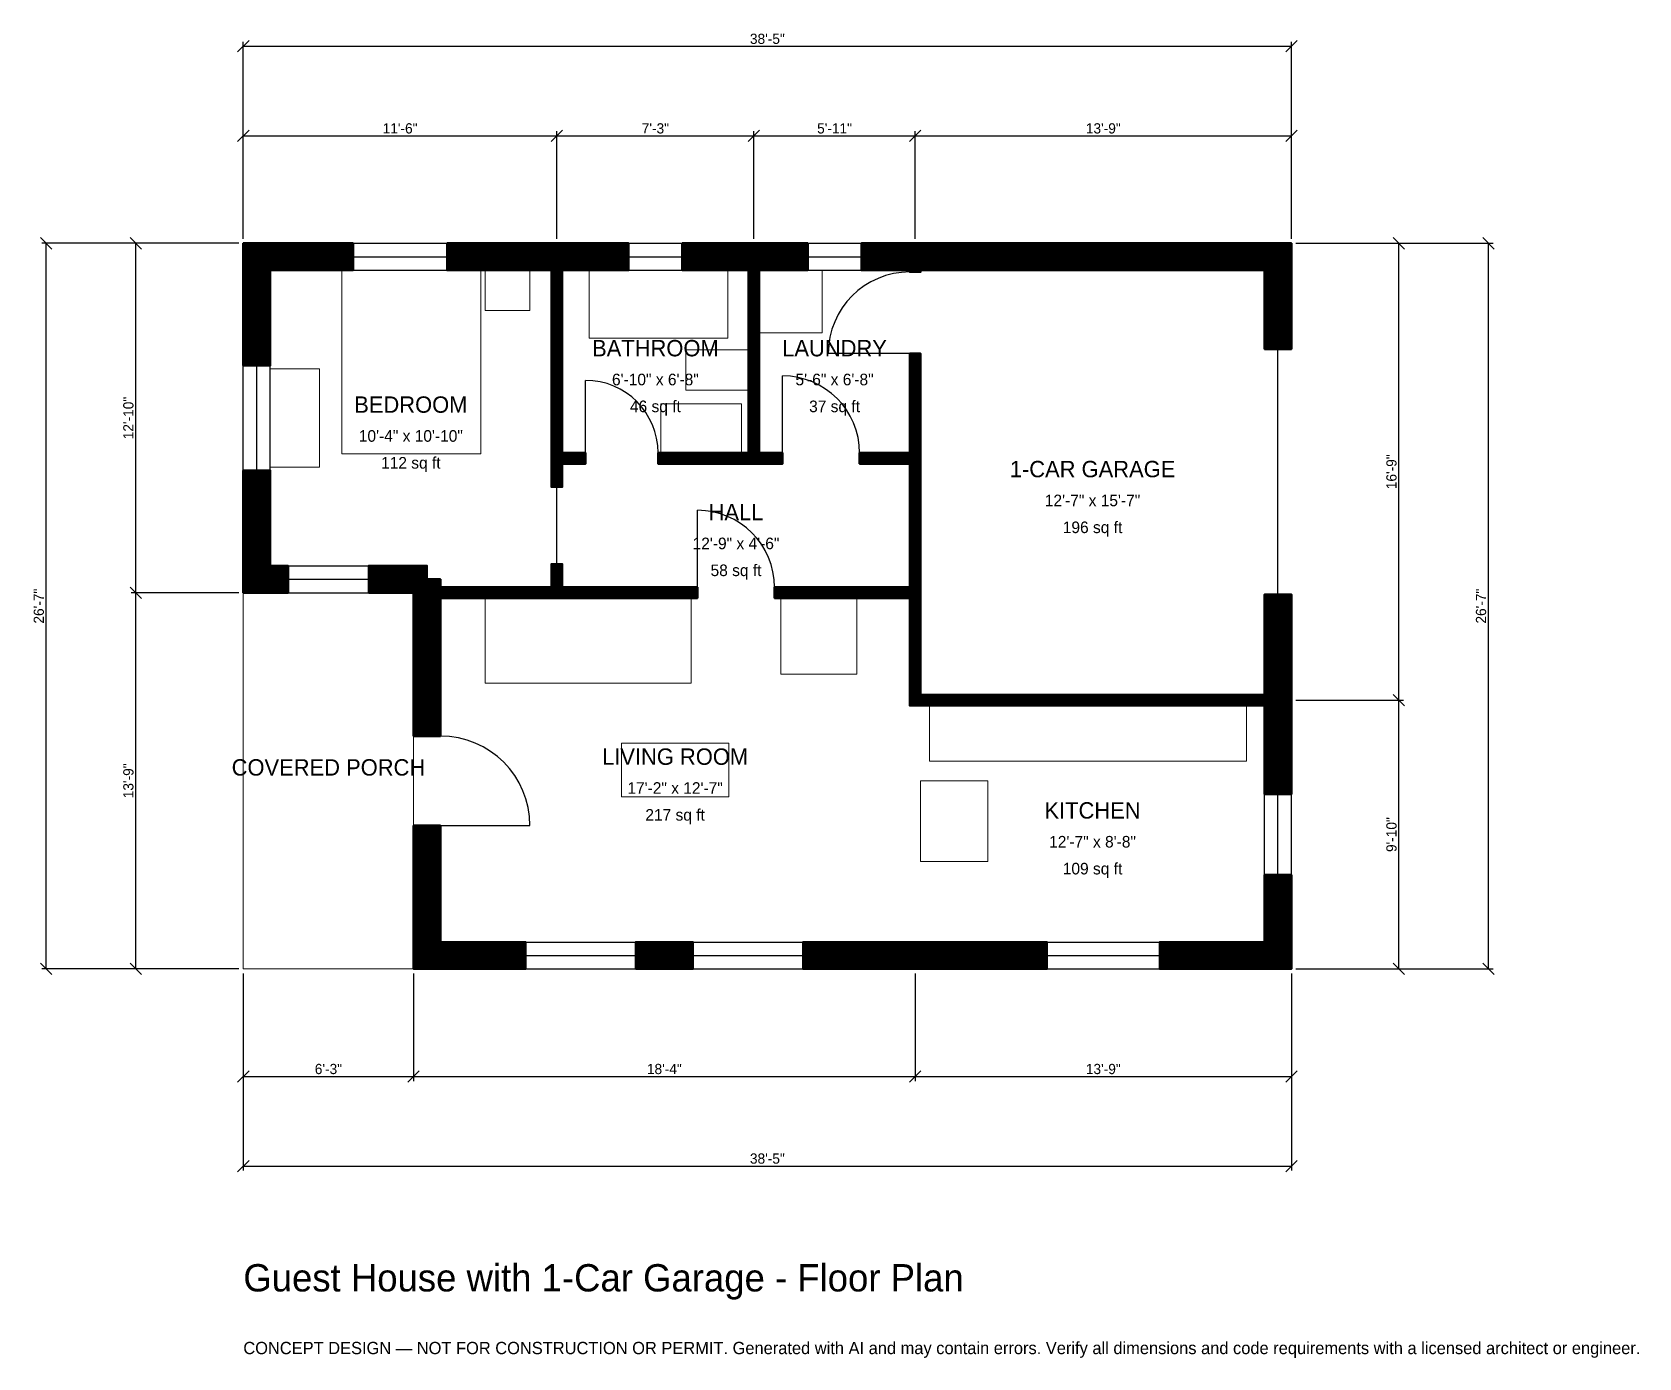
# Model space of a CAD drawing. Header units: inches. Extents: x -93 to 613, y -171 to 412.
import ezdxf
from ezdxf.enums import TextEntityAlignment as Align

# ---------------------------------------------------------------- set-up
doc = ezdxf.new("R2010")
doc.units = ezdxf.units.IN
doc.header["$MEASUREMENT"] = 0
doc.linetypes.add('DASHED', pattern=[0.6, 0.5, -0.1])
for name, color, linetype, lineweight in [('A-ANNO-DIMS', 1, 'Continuous', 13), ('A-ANNO-TEXT', 7, 'Continuous', 18), ('A-AREA-IDEN', 7, 'Continuous', 18), ('A-DOOR', 2, 'Continuous', 25), ('A-FLOR-FIXT', 9, 'Continuous', 13), ('A-FURN', 9, 'Continuous', 13), ('A-GLAZ', 4, 'Continuous', 25), ('A-SITE-PAVE', 8, 'Continuous', 13), ('A-WALL', 7, 'Continuous', 50), ('A-WALL-PATT', 8, 'Continuous', 13)]:
    doc.layers.add(name, color=color, linetype=linetype, lineweight=lineweight)
doc.dimstyles.new('PLAN', dxfattribs={"dimtxt": 4.5, "dimasz": 3, "dimexe": 2, "dimexo": 2, "dimgap": 1, "dimtad": 1, "dimdec": 0, "dimlunit": 4, "dimtsz": 2.5, "dimcen": 2.5, "dimclrd": 1, "dimclre": 1, "dimazin": 3, "dimtfac": 1, "dimtmove": 0, "dimatfit": 3})

msp = doc.modelspace()

# ---------------------------------------------------------------- hatches: boundary and pattern name
at = {"layer": 'A-WALL-PATT'}
h = msp.add_hatch(dxfattribs=at)
h.set_pattern_fill('ANSI31', color=8, scale=0.8)
h.paths.add_polyline_path([(74.8031, 0), (74.8031, 0), (74.8031, 11.811), (74.8031, 11.811), (74.8031, 62.9921), (86.6142, 62.9921), (86.6142, 11.811), (124.0814, 11.811), (124.0814, 0), (86.6142, 0), (86.6142, 0), (74.8031, 0), (74.8031, 0), (74.8031, 0)])
h.paths.add_polyline_path([(74.8031, 162.9921), (74.8031, 162.9921), (74.8031, 165.3543), (72.4409, 165.3543), (72.4409, 165.3543), (55.1181, 165.3543), (55.1181, 177.1654), (80.7087, 177.1654), (80.7087, 171.2598), (86.6142, 171.2598), (86.6142, 167.7165), (135.4331, 167.7165), (135.4331, 177.9528), (140.1575, 177.9528), (140.1575, 167.7165), (199.6063, 167.7165), (199.6063, 162.9921), (140.1575, 162.9921), (135.4331, 162.9921), (86.6142, 162.9921), (86.6142, 102.3622), (74.8031, 102.3622), (74.8031, 162.9921)])
h.paths.add_polyline_path([(11.811, 165.3543), (11.811, 165.3543), (0, 165.3543), (0, 165.3543), (0, 165.3543), (0, 165.3543), (0, 177.1654), (0, 177.1654), (0, 219.0945), (11.811, 219.0945), (11.811, 177.1654), (19.685, 177.1654), (19.685, 165.3543), (11.811, 165.3543)])
h.paths.add_polyline_path([(0, 307.0866), (0, 307.0866), (0, 318.8976), (0, 318.8976), (0, 318.8977), (0, 318.8977), (11.811, 318.8977), (11.811, 318.8976), (48.2283, 318.8976), (48.2283, 307.0866), (11.811, 307.0866), (11.811, 265.1575), (0, 265.1575), (0, 307.0866)])
h.paths.add_polyline_path([(131.8898, 318.8976), (135.4331, 318.8976), (135.4331, 318.8977), (140.1575, 318.8977), (140.1575, 318.8976), (143.7008, 318.8976), (169.2913, 318.8976), (169.2913, 307.0866), (143.7008, 307.0866), (140.1575, 307.0866), (140.1575, 226.7717), (150.3937, 226.7717), (150.3937, 222.0472), (140.1575, 222.0472), (140.1575, 211.811), (135.4331, 211.811), (135.4331, 222.0472), (135.4331, 226.7717), (135.4331, 307.0866), (131.8898, 307.0866), (89.5669, 307.0866), (89.5669, 318.8976), (131.8898, 318.8976)])
h.paths.add_polyline_path([(218.5039, 318.8976), (222.0472, 318.8976), (222.0472, 318.8977), (226.7717, 318.8977), (226.7717, 318.8976), (230.315, 318.8976), (248.0315, 318.8976), (248.0315, 307.0866), (230.315, 307.0866), (226.7717, 307.0866), (226.7717, 226.7717), (237.0079, 226.7717), (237.0079, 222.0472), (226.7717, 222.0472), (222.0472, 222.0472), (182.2835, 222.0472), (182.2835, 226.7717), (222.0472, 226.7717), (222.0472, 307.0866), (218.5039, 307.0866), (192.9134, 307.0866), (192.9134, 318.8976), (218.5039, 318.8976)])
h.paths.add_polyline_path([(289.3701, 318.8976), (292.9134, 318.8976), (292.9134, 318.8977), (297.6378, 318.8977), (297.6378, 318.8976), (301.1811, 318.8976), (448.8189, 318.8976), (448.8189, 318.8977), (460.6299, 318.8977), (460.6299, 318.8976), (460.63, 318.8976), (460.63, 307.0866), (460.6299, 307.0866), (460.6299, 272.4409), (448.8189, 272.4409), (448.8189, 307.0866), (301.1811, 307.0866), (297.6378, 307.0866), (297.6378, 306.2992), (292.9134, 306.2992), (292.9134, 307.0866), (289.3701, 307.0866), (271.6535, 307.0866), (271.6535, 318.8976), (289.3701, 318.8976)])
h.paths.add_polyline_path([(460.6299, 124.0157), (460.6299, 120.4724), (460.63, 120.4724), (460.63, 115.748), (460.6299, 115.748), (460.6299, 112.2047), (460.6299, 76.7717), (448.8189, 76.7717), (448.8189, 112.2047), (448.8189, 115.748), (297.6378, 115.748), (292.9134, 115.748), (292.9134, 120.4724), (292.9134, 162.9921), (233.4646, 162.9921), (233.4646, 167.7165), (292.9134, 167.7165), (292.9134, 222.0472), (270.8661, 222.0472), (270.8661, 226.7717), (292.9134, 226.7717), (292.9134, 270.4724), (297.6378, 270.4724), (297.6378, 226.7717), (297.6378, 222.0472), (297.6378, 167.7165), (297.6378, 162.9921), (297.6378, 120.4724), (448.8189, 120.4724), (448.8189, 124.0157), (448.8189, 164.5669), (460.6299, 164.5669), (460.6299, 124.0157)])
h.paths.add_polyline_path([(460.6299, 11.811), (460.63, 11.811), (460.63, 0), (460.63, 0), (460.6299, 0), (460.6299, 0), (448.8189, 0), (448.8189, 0), (402.7559, 0), (402.7559, 11.811), (448.8189, 11.811), (448.8189, 41.3386), (460.6299, 41.3386), (460.6299, 11.811)])
h.paths.add_polyline_path([(301.1811, 0), (289.3701, 0), (245.9974, 0), (245.9974, 11.811), (289.3701, 11.811), (301.1811, 11.811), (353.1496, 11.811), (353.1496, 0), (301.1811, 0)])
h.paths.add_polyline_path([(172.5066, 0), (172.5066, 11.811), (197.5722, 11.811), (197.5722, 0), (172.5066, 0)])

# ---------------------------------------------------------------- linework, layer by layer
at = {"layer": 'A-DOOR'}
for p, q in [((292.9134, 270.4724), (257.0866, 270.4724)), ((150.3937, 226.7717), (150.3937, 258.6614)), ((237.0079, 226.7717), (237.0079, 260.6299)), ((137.7953, 177.9528), (137.7953, 211.811)), ((199.6063, 167.7165), (199.6063, 201.5748)), ((86.6142, 62.9921), (125.9843, 62.9921))]:
    msp.add_line(p, q, dxfattribs=at)
at = {"layer": 'A-DOOR', "linetype": 'DASHED'}
msp.add_line((454.7244, 164.5669), (454.7244, 272.4409), dxfattribs=at)
at = {"layer": 'A-DOOR'}
for centre, radius, start, end in [((292.9134, 270.4724), 35.8268, 90, 180), ((150.3937, 226.7717), 31.8898, 0, 90), ((237.0079, 226.7717), 33.8583, 0, 90), ((199.6063, 167.7165), 33.8583, 0, 90), ((86.6142, 62.9921), 39.3701, 0, 90)]:
    msp.add_arc(centre, radius, start, end, dxfattribs=at)
at = {"layer": 'A-FLOR-FIXT'}
for points in [[(151.9685, 277.1654), (212.9921, 277.1654), (212.9921, 307.0866), (151.9685, 307.0866)], [(194.4882, 254.3307), (222.0472, 254.3307), (222.0472, 272.0472), (194.4882, 272.0472)], [(183.4646, 226.7717), (218.8976, 226.7717), (218.8976, 248.4252), (183.4646, 248.4252)], [(301.5748, 91.3386), (440.9449, 91.3386), (440.9449, 115.748), (301.5748, 115.748)]]:
    msp.add_lwpolyline(points, close=True, dxfattribs=at)
at = {"layer": 'A-FURN'}
for points in [[(43.3071, 226.378), (104.3307, 226.378), (104.3307, 307.0866), (43.3071, 307.0866)], [(106.2992, 289.3701), (125.9843, 289.3701), (125.9843, 307.0866), (106.2992, 307.0866)], [(226.7717, 279.5276), (254.3307, 279.5276), (254.3307, 307.0866), (226.7717, 307.0866)], [(11.811, 220.4724), (33.4646, 220.4724), (33.4646, 263.7795), (11.811, 263.7795)], [(106.2992, 125.5906), (196.8504, 125.5906), (196.8504, 162.9921), (106.2992, 162.9921)], [(236.2205, 129.5276), (269.685, 129.5276), (269.685, 162.9921), (236.2205, 162.9921)], [(166.1417, 75.5906), (213.3858, 75.5906), (213.3858, 99.2126), (166.1417, 99.2126)], [(297.6378, 47.2441), (327.1654, 47.2441), (327.1654, 82.6772), (297.6378, 82.6772)]]:
    msp.add_lwpolyline(points, close=True, dxfattribs=at)
at = {"layer": 'A-GLAZ'}
for p, q in [((48.2283, 318.8976), (89.5669, 318.8976)), ((169.2913, 318.8976), (192.9134, 318.8976)), ((248.0315, 318.8976), (271.6535, 318.8976)), ((48.2283, 312.9921), (89.5669, 312.9921)), ((169.2913, 312.9921), (192.9134, 312.9921)), ((248.0315, 312.9921), (271.6535, 312.9921)), ((48.2283, 307.0866), (89.5669, 307.0866)), ((169.2913, 307.0866), (192.9134, 307.0866)), ((248.0315, 307.0866), (271.6535, 307.0866)), ((0, 219.0945), (0, 265.1575)), ((5.9055, 219.0945), (5.9055, 265.1575)), ((11.811, 219.0945), (11.811, 265.1575)), ((19.685, 177.1654), (55.1181, 177.1654)), ((19.685, 171.2598), (55.1181, 171.2598)), ((19.685, 165.3543), (55.1181, 165.3543)), ((448.8189, 41.3386), (448.8189, 76.7717)), ((454.7244, 41.3386), (454.7244, 76.7717)), ((460.6299, 41.3386), (460.6299, 76.7717)), ((124.0814, 11.811), (172.5066, 11.811)), ((197.5722, 11.811), (245.9974, 11.811)), ((353.1496, 11.811), (402.7559, 11.811)), ((124.0814, 5.9055), (172.5066, 5.9055)), ((124.0814, 0), (172.5066, 0)), ((197.5722, 5.9055), (245.9974, 5.9055)), ((197.5722, 0), (245.9974, 0)), ((353.1496, 5.9055), (402.7559, 5.9055)), ((353.1496, 0), (402.7559, 0))]:
    msp.add_line(p, q, dxfattribs=at)
at = {"layer": 'A-SITE-PAVE', "linetype": 'DASHED'}
msp.add_lwpolyline([(0, 0), (74.8031, 0), (74.8031, 165.3543), (0, 165.3543)], close=True, dxfattribs=at)
at = {"layer": 'A-WALL'}
for points in [[(0, 307.0866), (0, 307.0866), (0, 318.8976), (0, 318.8976), (0, 318.8977), (0, 318.8977), (11.811, 318.8977), (11.811, 318.8976), (48.2283, 318.8976), (48.2283, 307.0866), (11.811, 307.0866), (11.811, 265.1575), (0, 265.1575), (0, 307.0866)], [(131.8898, 318.8976), (135.4331, 318.8976), (135.4331, 318.8977), (140.1575, 318.8977), (140.1575, 318.8976), (143.7008, 318.8976), (169.2913, 318.8976), (169.2913, 307.0866), (143.7008, 307.0866), (140.1575, 307.0866), (140.1575, 226.7717), (150.3937, 226.7717), (150.3937, 222.0472), (140.1575, 222.0472), (140.1575, 211.811), (135.4331, 211.811), (135.4331, 222.0472), (135.4331, 226.7717), (135.4331, 307.0866), (131.8898, 307.0866), (89.5669, 307.0866), (89.5669, 318.8976), (131.8898, 318.8976)], [(218.5039, 318.8976), (222.0472, 318.8976), (222.0472, 318.8977), (226.7717, 318.8977), (226.7717, 318.8976), (230.315, 318.8976), (248.0315, 318.8976), (248.0315, 307.0866), (230.315, 307.0866), (226.7717, 307.0866), (226.7717, 226.7717), (237.0079, 226.7717), (237.0079, 222.0472), (226.7717, 222.0472), (222.0472, 222.0472), (182.2835, 222.0472), (182.2835, 226.7717), (222.0472, 226.7717), (222.0472, 307.0866), (218.5039, 307.0866), (192.9134, 307.0866), (192.9134, 318.8976), (218.5039, 318.8976)], [(289.3701, 318.8976), (292.9134, 318.8976), (292.9134, 318.8977), (297.6378, 318.8977), (297.6378, 318.8976), (301.1811, 318.8976), (448.8189, 318.8976), (448.8189, 318.8977), (460.6299, 318.8977), (460.6299, 318.8976), (460.63, 318.8976), (460.63, 307.0866), (460.6299, 307.0866), (460.6299, 272.4409), (448.8189, 272.4409), (448.8189, 307.0866), (301.1811, 307.0866), (297.6378, 307.0866), (297.6378, 306.2992), (292.9134, 306.2992), (292.9134, 307.0866), (289.3701, 307.0866), (271.6535, 307.0866), (271.6535, 318.8976), (289.3701, 318.8976)], [(460.6299, 124.0157), (460.6299, 120.4724), (460.63, 120.4724), (460.63, 115.748), (460.6299, 115.748), (460.6299, 112.2047), (460.6299, 76.7717), (448.8189, 76.7717), (448.8189, 112.2047), (448.8189, 115.748), (297.6378, 115.748), (292.9134, 115.748), (292.9134, 120.4724), (292.9134, 162.9921), (233.4646, 162.9921), (233.4646, 167.7165), (292.9134, 167.7165), (292.9134, 222.0472), (270.8661, 222.0472), (270.8661, 226.7717), (292.9134, 226.7717), (292.9134, 270.4724), (297.6378, 270.4724), (297.6378, 226.7717), (297.6378, 222.0472), (297.6378, 167.7165), (297.6378, 162.9921), (297.6378, 120.4724), (448.8189, 120.4724), (448.8189, 124.0157), (448.8189, 164.5669), (460.6299, 164.5669), (460.6299, 124.0157)], [(11.811, 165.3543), (11.811, 165.3543), (0, 165.3543), (0, 165.3543), (0, 165.3543), (0, 165.3543), (0, 177.1654), (0, 177.1654), (0, 219.0945), (11.811, 219.0945), (11.811, 177.1654), (19.685, 177.1654), (19.685, 165.3543), (11.811, 165.3543)], [(74.8031, 162.9921), (74.8031, 162.9921), (74.8031, 165.3543), (72.4409, 165.3543), (72.4409, 165.3543), (55.1181, 165.3543), (55.1181, 177.1654), (80.7087, 177.1654), (80.7087, 171.2598), (86.6142, 171.2598), (86.6142, 167.7165), (135.4331, 167.7165), (135.4331, 177.9528), (140.1575, 177.9528), (140.1575, 167.7165), (199.6063, 167.7165), (199.6063, 162.9921), (140.1575, 162.9921), (135.4331, 162.9921), (86.6142, 162.9921), (86.6142, 102.3622), (74.8031, 102.3622), (74.8031, 162.9921)], [(74.8031, 0), (74.8031, 0), (74.8031, 11.811), (74.8031, 11.811), (74.8031, 62.9921), (86.6142, 62.9921), (86.6142, 11.811), (124.0814, 11.811), (124.0814, 0), (86.6142, 0), (86.6142, 0), (74.8031, 0), (74.8031, 0), (74.8031, 0)], [(460.6299, 11.811), (460.63, 11.811), (460.63, 0), (460.63, 0), (460.6299, 0), (460.6299, 0), (448.8189, 0), (448.8189, 0), (402.7559, 0), (402.7559, 11.811), (448.8189, 11.811), (448.8189, 41.3386), (460.6299, 41.3386), (460.6299, 11.811)], [(172.5066, 0), (172.5066, 11.811), (197.5722, 11.811), (197.5722, 0), (172.5066, 0)], [(301.1811, 0), (289.3701, 0), (245.9974, 0), (245.9974, 11.811), (289.3701, 11.811), (301.1811, 11.811), (353.1496, 11.811), (353.1496, 0), (301.1811, 0)]]:
    msp.add_lwpolyline(points, close=True, dxfattribs=at)

# ---------------------------------------------------------------- texts
at = {"layer": 'A-ANNO-TEXT'}
for s, height, p in [('Guest House with 1-Car Garage - Floor Plan', 12, (0, -141.7323)), ('CONCEPT DESIGN — NOT FOR CONSTRUCTION OR PERMIT. Generated with AI and may contain errors. Verify all dimensions and code requirements with a licensed architect or engineer.', 5.4, (0, -169.2913))]:
    msp.add_text(s, height=height, dxfattribs=at).set_placement(p)
at = {"layer": 'A-AREA-IDEN'}
for s, height, p in [('BATHROOM', 7.2, (181.1024, 272.8346)), ('LAUNDRY', 7.2, (259.8425, 272.8346)), ('6\'-10" x 6\'-8"', 5.1, (181.1024, 259.0551)), ('5\'-6" x 6\'-8"', 5.1, (259.8425, 259.0551)), ('BEDROOM', 7.2, (73.622, 248.0315)), ('46 sq ft', 5.1, (181.1024, 247.2441)), ('37 sq ft', 5.1, (259.8425, 247.2441)), ('10\'-4" x 10\'-10"', 5.1, (73.622, 234.252)), ('112 sq ft', 5.1, (73.622, 222.4409)), ('1-CAR GARAGE', 7.2, (373.2283, 219.685)), ('12\'-7" x 15\'-7"', 5.1, (373.2283, 205.9055)), ('HALL', 7.2, (216.5354, 200.7874)), ('196 sq ft', 5.1, (373.2283, 194.0945)), ('12\'-9" x 4\'-6"', 5.1, (216.5354, 187.0079)), ('58 sq ft', 5.1, (216.5354, 175.1969)), ('COVERED PORCH', 7.2, (37.4016, 88.5827)), ('LIVING ROOM', 7.2, (189.7638, 93.3071)), ('17\'-2" x 12\'-7"', 5.1, (189.7638, 79.5276)), ('KITCHEN', 7.2, (373.2283, 69.685)), ('217 sq ft', 5.1, (189.7638, 67.7165)), ('12\'-7" x 8\'-8"', 5.1, (373.2283, 55.9055)), ('109 sq ft', 5.1, (373.2283, 44.0945))]:
    msp.add_text(s, height=height, dxfattribs=at).set_placement(p, align=Align.MIDDLE_CENTER)

# ---------------------------------------------------------------- dimensions: what is measured, and where the dimension line sits
at = {"layer": 'A-ANNO-DIMS'}
for base, p1, p2, text in [((0, 405.5118), (0, 318.8976), (460.6299, 318.8976), '38\'-5"'), ((0, 366.1417), (0, 318.8976), (137.7953, 318.8976), '11\'-6"'), ((137.7953, 366.1417), (137.7953, 318.8976), (224.4094, 318.8976), '7\'-3"'), ((224.4094, 366.1417), (224.4094, 318.8976), (295.2756, 318.8976), '5\'-11"'), ((295.2756, 366.1417), (295.2756, 318.8976), (460.6299, 318.8976), '13\'-9"'), ((0, -47.2441), (0, 0), (74.8031, 0), '6\'-3"'), ((0, -86.6142), (0, 0), (460.6299, 0), '38\'-5"'), ((74.8031, -47.2441), (74.8031, 0), (295.2756, 0), '18\'-4"'), ((295.2756, -47.2441), (295.2756, 0), (460.6299, 0), '13\'-9"')]:
    msp.add_linear_dim(base=base, p1=p1, p2=p2, text=text, dimstyle='PLAN', dxfattribs=at).render()
for base, p1, p2, text in [((-86.6142, 0), (0, 0), (0, 318.8976), '26\'-7"'), ((-47.2441, 165.3543), (0, 165.3543), (0, 318.8976), '12\'-10"'), ((507.874, 118.1102), (460.6299, 118.1102), (460.6299, 318.8976), '16\'-9"'), ((547.2441, 0), (460.6299, 0), (460.6299, 318.8976), '26\'-7"'), ((-47.2441, 0), (0, 0), (0, 165.3543), '13\'-9"'), ((507.874, 0), (460.6299, 0), (460.6299, 118.1102), '9\'-10"')]:
    msp.add_linear_dim(base=base, p1=p1, p2=p2, angle=90, text=text, dimstyle='PLAN', dxfattribs=at).render()

doc.saveas('drawing.dxf')
